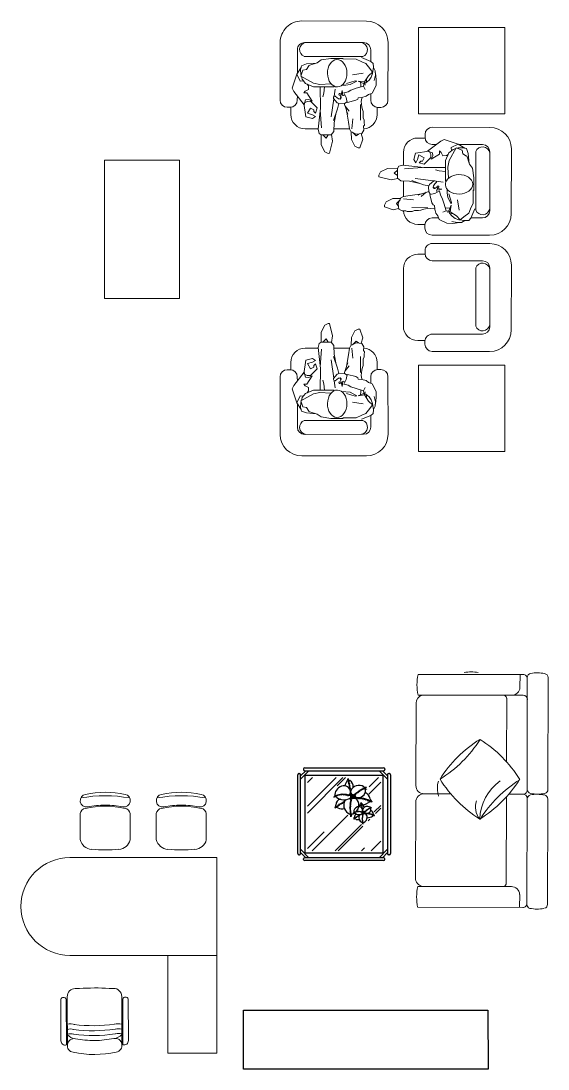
# Model space of a CAD drawing. Header units: millimetres. Extents: x 6919 to 14039, y 2520 to 4279.
# Drawn here: x 11989.2 to 12144.5, y 3672.5 to 3981.3 of the extents above; entities that cross this region are included whole.
import ezdxf

# ---------------------------------------------------------------- set-up
doc = ezdxf.new("R2010")
doc.units = ezdxf.units.MM
doc.linetypes.add('0', pattern=[0])
for name, color, linetype, lineweight in [('ARREDI attrezzature - furniture', 175, 'Continuous', 9), ('Furniture', 252, 'Continuous', 0), ('PERSONE - people', 251, 'Continuous', 5)]:
    doc.layers.add(name, color=color, linetype=linetype, lineweight=lineweight)
doc.layers.add('SectionCutEdges', color=7, linetype='Continuous')

# ---------------------------------------------------------------- blocks, each defined once
blk = doc.blocks.new('Common_area_single sofa')
at = {"layer": 'ARREDI attrezzature - furniture'}
for p, q in [((-0.1495, 0.3752), (-0.5495, 0.3758)), ((-0.5996, 0.3008), (-0.6496, 0.3009)), ((-0.5996, 0.3058), (-0.5995, 0.3258)), ((-0.5208, 0.2557), (-0.5496, 0.2558)), ((-0.1996, 0.2553), (-0.3641, 0.2555)), ((0.0003, 0.225), (-0.0003, -0.225)), ((-0.7497, 0.2011), (-0.7498, 0.1112)), ((-0.2475, -0.199), (-0.2469, 0.2071)), ((-0.1497, 0.2052), (-0.1503, -0.2048)), ((-0.75, 0.0017), (-0.7502, -0.1068)), ((-0.5055, -0.2543), (-0.5504, -0.2542)), ((-0.2004, -0.2547), (-0.2813, -0.2546)), ((-0.6004, -0.2992), (-0.6504, -0.2991)), ((-0.6004, -0.3042), (-0.6005, -0.3242)), ((-0.1505, -0.3748), (-0.5505, -0.3742))]:
    blk.add_line(p, q, dxfattribs=at)
for centre, radius, start, end in [((-0.5495, 0.3258), 0.05, 89.91969, 179.91969), ((-0.1497, 0.2252), 0.15, 359.91969, 89.91969), ((-0.6497, 0.2009), 0.1, 89.91969, 179.91969), ((-0.5496, 0.3058), 0.05, 179.91969, 269.91969), ((-0.1996, 0.1893), 0.0505, 8.98658, 159.47186), ((-0.1997, 0.2053), 0.05, 359.91969, 89.91969), ((-0.6503, -0.1991), 0.1, 183.76035, 269.91969), ((-0.2001, -0.1815), 0.0505, 200.36753, 350.8528), ((-0.2003, -0.2047), 0.05, 269.91969, 359.91969), ((-0.5504, -0.3042), 0.05, 89.91969, 179.91969), ((-0.1503, -0.2248), 0.15, 269.91969, 359.91969), ((-0.5505, -0.3242), 0.05, 179.91969, 269.91969)]:
    blk.add_arc(centre, radius, start, end, dxfattribs=at)
at = {"layer": 'PERSONE - people'}
for p, q in [((-0.4052, 0.2219, 0.0008), (-0.4335, 0.1988, 0.0008)), ((-0.4322, 0.1443, 0.0008), (-0.3831, 0.232, 0.0008)), ((-0.3854, 0.2278, 0.0008), (-0.4052, 0.2219, 0.0008)), ((-0.3831, 0.232, 0.0008), (-0.341, 0.217, 0.0008)), ((-0.3703, 0.2323, 0.0008), (-0.3777, 0.2301, 0.0008)), ((-0.3382, 0.233, 0.0008), (-0.3703, 0.2323, 0.0008)), ((-0.3238, 0.2298, 0.0008), (-0.3702, 0.2594, 0.0008)), ((-0.3124, 0.2272, 0.0008), (-0.3382, 0.233, 0.0008)), ((-0.2988, 0.1923, 0.0008), (-0.3124, 0.2272, 0.0008)), ((-0.4335, 0.1988, 0.0008), (-0.4579, 0.1437, 0.0008)), ((-0.341, 0.217, 0.0008), (-0.3372, 0.1914, 0.0008)), ((-0.3372, 0.1914, 0.0008), (-0.3117, 0.176, 0.0008)), ((-0.2922, 0.1239, 0.0008), (-0.2988, 0.1923, 0.0008)), ((-0.7907, 0.0891, 0.0008), (-0.7916, 0.0216, 0.0008)), ((-0.7907, 0.0891, 0.0008), (-0.7815, 0.1046, 0.0008)), ((-0.7529, 0.1116, 0.0008), (-0.7815, 0.1046, 0.0008)), ((-0.6068, 0.0953, 0.0008), (-0.7529, 0.1116, 0.0008)), ((-0.6186, 0.0966, 0.0008), (-0.7433, 0.087, 0.0008)), ((-0.4568, 0.0965, 0.0008), (-0.6068, 0.0953, 0.0008)), ((-0.4579, 0.1437, 0.0008), (-0.4564, 0.0829, 0.0008)), ((-0.4564, 0.0829, 0.0008), (-0.4576, -0.0004, 0.0008)), ((-0.4408, 0.0993, 0.0008), (-0.4322, 0.1443, 0.0008)), ((-0.4358, 0.0225, 0.0008), (-0.4408, 0.0993, 0.0008)), ((-0.7916, 0.0216, 0.0008), (-0.7678, 0.0026, 0.0008)), ((-0.7678, 0.0026, 0.0008), (-0.766, 0.0023, 0.0008)), ((-0.766, 0.0023, 0.0008), (-0.7076, 0.0001, 0.0008)), ((-0.7076, 0.0001, 0.0008), (-0.6367, -0.0143, 0.0008)), ((-0.61, -0.0238, 0.0008), (-0.6921, 0.0053, 0.0008)), ((-0.5406, 0.0029, 0.0008), (-0.667, 0.0202, 0.0008)), ((-0.5682, -0.022, 0.0008), (-0.539, 0.0043, 0.0008)), ((-0.539, 0.0043, 0.0008), (-0.5305, 0.0045, 0.0008)), ((-0.5305, 0.0045, 0.0008), (-0.5217, 0, 0.0008)), ((-0.4733, -0.0062, 0.0008), (-0.5227, 0.0005, 0.0008)), ((-0.61, -0.0238, 0.0008), (-0.5723, -0.0315, 0.0008)), ((-0.5756, -0.0392, 0.0008), (-0.5682, -0.022, 0.0008)), ((-0.5727, -0.0725, 0.0008), (-0.5756, -0.0392, 0.0008)), ((-0.5617, -0.0905, 0.0008), (-0.5727, -0.0725, 0.0008)), ((-0.541, -0.0313, 0.0008), (-0.5433, -0.042, 0.0008)), ((-0.5391, -0.0469, 0.0008), (-0.5433, -0.042, 0.0008)), ((-0.543, -0.0403, 0.0008), (-0.527, -0.047, 0.0008)), ((-0.5321, -0.0176, 0.0008), (-0.541, -0.0313, 0.0008)), ((-0.535, -0.0499, 0.0008), (-0.5391, -0.0469, 0.0008)), ((-0.5305, -0.0492, 0.0008), (-0.535, -0.0499, 0.0008)), ((-0.5231, -0.0074, 0.0008), (-0.5321, -0.0176, 0.0008)), ((-0.4981, -0.0666, 0.0008), (-0.5308, -0.0839, 0.0008)), ((-0.5181, -0.0409, 0.0008), (-0.5305, -0.0492, 0.0008)), ((-0.521, -0.0067, 0.0008), (-0.5231, -0.0074, 0.0008)), ((-0.521, -0.0067, 0.0008), (-0.5217, 0, 0.0008)), ((-0.5183, -0.0613, 0.0008), (-0.5189, -0.0662, 0.0008)), ((-0.5189, -0.0662, 0.0008), (-0.515, -0.0755, 0.0008)), ((-0.5136, -0.0505, 0.0008), (-0.5183, -0.0613, 0.0008)), ((-0.5181, -0.0409, 0.0008), (-0.513, -0.0334, 0.0008)), ((-0.482, -0.0555, 0.0008), (-0.5179, -0.0605, 0.0008)), ((-0.5073, -0.044, 0.0008), (-0.5136, -0.0505, 0.0008)), ((-0.513, -0.0334, 0.0008), (-0.5052, -0.034, 0.0008)), ((-0.5128, -0.0496, 0.0008), (-0.482, -0.0555, 0.0008)), ((-0.5041, -0.0402, 0.0008), (-0.5073, -0.044, 0.0008)), ((-0.5052, -0.034, 0.0008), (-0.5042, -0.0355, 0.0008)), ((-0.5042, -0.0355, 0.0008), (-0.5041, -0.0402, 0.0008)), ((-0.4916, -0.097, 0.0008), (-0.4981, -0.0666, 0.0008)), ((-0.4469, -0.0515, 0.0008), (-0.4462, -0.0803, 0.0008)), ((-0.264, -0.0599, 0.0008), (-0.265, -0.1529, 0.0008)), ((-0.7758, -0.1194, 0.0008), (-0.7697, -0.1201, 0.0008)), ((-0.7502, -0.1221, 0.0008), (-0.679, -0.1294, 0.0008)), ((-0.6234, -0.0864, 0.0008), (-0.6478, -0.096, 0.0008)), ((-0.6267, -0.1046, 0.0008), (-0.591, -0.0758, 0.0008)), ((-0.5555, -0.0886, 0.0008), (-0.5668, -0.0921, 0.0008)), ((-0.5668, -0.0921, 0.0008), (-0.5512, -0.1504, 0.0008)), ((-0.5308, -0.0839, 0.0008), (-0.5555, -0.0886, 0.0008)), ((-0.4804, -0.1166, 0.0008), (-0.4916, -0.097, 0.0008)), ((-0.4679, -0.1527, 0.0008), (-0.4804, -0.1166, 0.0008)), ((-0.4462, -0.0803, 0.0008), (-0.4422, -0.1122, 0.0008)), ((-0.4422, -0.1122, 0.0008), (-0.417, -0.1568, 0.0008)), ((-0.4157, -0.1468, 0.0008), (-0.4332, -0.0864, 0.0008)), ((-0.3624, -0.2014, 0.0008), (-0.3737, -0.128, 0.0008)), ((-0.5811, -0.1832, 0.0008), (-0.6902, -0.1826, 0.0008)), ((-0.5961, -0.1923, 0.0008), (-0.5603, -0.1878, 0.0008)), ((-0.5603, -0.1878, 0.0008), (-0.5358, -0.1921, 0.0008)), ((-0.5512, -0.1504, 0.0008), (-0.5439, -0.1643, 0.0008)), ((-0.5439, -0.1643, 0.0008), (-0.5347, -0.1671, 0.0008)), ((-0.5358, -0.1921, 0.0008), (-0.5323, -0.192, 0.0008)), ((-0.5347, -0.1671, 0.0008), (-0.5322, -0.1931, 0.0008)), ((-0.5322, -0.1931, 0.0008), (-0.5234, -0.222, 0.0008)), ((-0.476, -0.2149, 0.0008), (-0.4529, -0.2047, 0.0008)), ((-0.4535, -0.2045, 0.0008), (-0.4679, -0.1527, 0.0008)), ((-0.4588, -0.1852, 0.0008), (-0.4446, -0.186, 0.0008)), ((-0.4529, -0.2047, 0.0008), (-0.4324, -0.2081, 0.0008)), ((-0.4448, -0.2152, 0.0008), (-0.4245, -0.2118, 0.0008)), ((-0.4446, -0.186, 0.0008), (-0.4261, -0.1836, 0.0008)), ((-0.4182, -0.1666, 0.0008), (-0.4336, -0.2049, 0.0008)), ((-0.4336, -0.2049, 0.0008), (-0.43, -0.2209, 0.0008)), ((-0.4324, -0.2081, 0.0008), (-0.4234, -0.2079, 0.0008)), ((-0.4261, -0.1836, 0.0008), (-0.4213, -0.1816, 0.0008)), ((-0.4245, -0.2118, 0.0008), (-0.4217, -0.2125, 0.0008)), ((-0.4238, -0.2111, 0.0008), (-0.4182, -0.1666, 0.0008)), ((-0.3815, -0.2389, 0.0008), (-0.4238, -0.2111, 0.0008)), ((-0.417, -0.1568, 0.0008), (-0.4157, -0.1468, 0.0008)), ((-0.2833, -0.1917, 0.0008), (-0.2954, -0.2209, 0.0008)), ((-0.265, -0.1529, 0.0008), (-0.2833, -0.1917, 0.0008)), ((-0.2818, -0.2558, 0.0008), (-0.2545, -0.1911, 0.0008)), ((-0.5234, -0.222, 0.0008), (-0.51, -0.2397, 0.0008)), ((-0.51, -0.2397, 0.0008), (-0.5023, -0.2647, 0.0008)), ((-0.5023, -0.2647, 0.0008), (-0.4485, -0.2915, 0.0008)), ((-0.43, -0.2209, 0.0008), (-0.4102, -0.2428, 0.0008)), ((-0.4254, -0.2259, 0.0008), (-0.4037, -0.2243, 0.0008)), ((-0.4126, -0.2781, 0.0008), (-0.3772, -0.2869, 0.0008)), ((-0.4102, -0.2428, 0.0008), (-0.3907, -0.2584, 0.0008)), ((-0.4073, -0.2926, 0.0008), (-0.3594, -0.2864, 0.0008)), ((-0.3907, -0.2584, 0.0008), (-0.3649, -0.2673, 0.0008)), ((-0.3552, -0.2671, 0.0008), (-0.3815, -0.2389, 0.0008)), ((-0.3772, -0.2869, 0.0008), (-0.3452, -0.2861, 0.0008)), ((-0.3649, -0.2673, 0.0008), (-0.3199, -0.2727, 0.0008)), ((-0.3301, -0.2473, 0.0008), (-0.3552, -0.2671, 0.0008)), ((-0.3452, -0.2861, 0.0008), (-0.3226, -0.2724, 0.0008)), ((-0.2954, -0.2209, 0.0008), (-0.3301, -0.2473, 0.0008)), ((-0.3199, -0.2727, 0.0008), (-0.2942, -0.2721, 0.0008)), ((-0.2942, -0.2721, 0.0008), (-0.2818, -0.2558, 0.0008)), ((-0.4485, -0.2915, 0.0008), (-0.4073, -0.2926, 0.0008))]:
    blk.add_line(p, q, dxfattribs=at)
at = {"layer": 'PERSONE - people', "linetype": '0', "elevation": 0.0008}
for points in [[(-0.4166, 0.2126), (-0.4172, 0.2358), (-0.3702, 0.2594), (-0.466, 0.291), (-0.4895, 0.2792), (-0.5829, 0.2093), (-0.547, 0.1988), (-0.5464, 0.1763), (-0.5578, 0.1534), (-0.4992, 0.1887), (-0.4998, 0.2112), (-0.4876, 0.2002), (-0.4752, 0.178), (-0.4515, 0.1785), (-0.4387, 0.187)], [(-0.7887, 0.0194), (-0.8359, 0.0108), (-0.9195, 0.0314), (-0.9198, 0.0426), (-0.9084, 0.0655), (-0.8615, 0.0891), (-0.7897, 0.0908)], [(-0.7909, 0.0787), (-0.8132, 0.0564), (-0.7913, 0.0416)], [(-0.783, -0.1889), (-0.8206, -0.1988), (-0.8805, -0.1776), (-0.8808, -0.1664), (-0.8694, -0.1435), (-0.8225, -0.1198), (-0.7692, -0.1186)], [(-0.7728, -0.128), (-0.798, -0.1531), (-0.7854, -0.1702)]]:
    blk.add_lwpolyline(points, dxfattribs=at)
blk.add_lwpolyline([(-0.5586, 0.1873), (-0.571, 0.2095), (-0.6657, 0.196), (-0.6765, 0.1506), (-0.6641, 0.1284), (-0.6528, 0.1512), (-0.6417, 0.1853), (-0.6055, 0.1636), (-0.6169, 0.1408), (-0.6288, 0.1405), (-0.6404, 0.1289), (-0.6045, 0.1185), (-0.5581, 0.1647)], close=True, dxfattribs=at)
at = {"layer": 'PERSONE - people', "elevation": 0.0008}
for points in [[(-0.2607, -0.0631), (-0.2596, 0.0234), (-0.2708, 0.0905), (-0.2907, 0.1189), (-0.3081, 0.1761), (-0.3117, 0.176)], [(-0.4567, 0.0674), (-0.501, 0.0722), (-0.5269, 0.0795)], [(-0.573, -0.0697), (-0.6208, -0.086), (-0.702, -0.0992), (-0.7499, -0.1066), (-0.7681, -0.1153)], [(-0.7825, -0.1929), (-0.7872, -0.1556), (-0.7841, -0.1491), (-0.7719, -0.1264), (-0.7681, -0.1153)], [(-0.7825, -0.1929), (-0.7588, -0.206)], [(-0.7588, -0.206), (-0.732, -0.2048), (-0.7233, -0.2101), (-0.7062, -0.2097), (-0.6891, -0.2093), (-0.6735, -0.2023), (-0.6448, -0.2016), (-0.6296, -0.2012), (-0.6084, -0.194), (-0.5961, -0.1923)]]:
    blk.add_lwpolyline(points, dxfattribs=at)
at = {"layer": 'PERSONE - people'}
blk.add_ellipse((-0.3633, -0.0213, 0.0008), major_axis=(0.095, 0.0022), ratio=0.712524, start_param=3.141593, end_param=9.424778, dxfattribs=at)
blk = doc.blocks.new('Office_desk_set')
for p, q in [((-1255.2, 242.7), (-1255.2, 403.8)), ((-795.2, 242), (-795.2, 403.8)), ((-555.2, 242.7), (-555.2, 403.8)), ((-95.2, 242), (-95.2, 403.8)), ((-1255.2, 165), (-1255.2, 242.7)), ((-795.2, 163.2), (-795.2, 242)), ((-555.2, 165), (-555.2, 242.7)), ((-95.2, 163.2), (-95.2, 242)), ((-1350, 0), (0, 0)), ((0, 0), (0, -900)), ((0, -900), (-1350, -900)), ((-450, -1800), (-450, -900)), ((-450, -900), (0, -900)), ((0, -900), (0, -1800)), ((-1301.3, -1205.9), (-1294, -1205.9)), ((-1261.1, -1205.7), (-1294, -1205.9)), ((-988.8, -1204.3), (-948.3, -1204)), ((-1434.3, -1302.9), (-1432.2, -1686)), ((-1384.1, -1302.7), (-1381.9, -1723.6)), ((-1374.9, -1302.7), (-1375, -1280.4)), ((-1374.9, -1302.4), (-1374.4, -1369.9)), ((-873.6, -1301.1), (-873.8, -1277.7)), ((-873.6, -1301.1), (-873.4, -1368.6)), ((-864.4, -1301.3), (-862.1, -1722.2)), ((-814.3, -1301), (-812.2, -1684)), ((-1374.5, -1370.7), (-1372.7, -1717.8)), ((-873.2, -1369.4), (-871.4, -1716.5)), ((0, -1800), (-450, -1800))]:
    blk.add_line(p, q)
at = {"linetype": 'Continuous'}
for centre, radius, start, end in [((-1197.1, 523.5), 58.3, 99.89884, 279.75221), ((-1025, -282.4), 882.4, 78.08993, 101.91007), ((-852.9, 523.5), 58.3, 260.24779, 80.10116), ((-497.1, 523.5), 58.3, 99.89884, 279.75221), ((-325, -282.4), 882.4, 78.08993, 101.91007), ((-152.9, 523.5), 58.3, 260.24779, 80.10116), ((-1005.6, -479.7), 963, 91.15667, 100.87136), ((-1044.4, -479.7), 963, 79.12864, 88.84333), ((-305.6, -479.7), 963, 91.15667, 100.87136), ((-344.4, -479.7), 963, 79.12864, 88.84333), ((-1141.7, 191.7), 116.7, 193.25658, 265.9234), ((-908.3, 191.7), 116.7, 274.0766, 345.83344), ((-441.7, 191.7), 116.7, 193.25658, 265.9234), ((-208.3, 191.7), 116.7, 274.0766, 345.83344), ((-1025, 1828.6), 1757.7, 265.9234, 274.0766), ((-325, 1828.6), 1757.7, 265.9234, 274.0766), ((-1114.7, -3115.4), 1915.2, 86.23171, 94.38491), ((-1294.7, -1564.7), 102.3, 220.03541, 267.48481), ((-951.4, -1562.9), 102.3, 273.1318, 320.99474), ((-1309.6, -1729.7), 63.6, 80.5561, 260.40947), ((-1106.9, -635.4), 1049.3, 259.43695, 269.15164), ((-1149.2, -635.6), 1049.3, 271.46498, 281.17967), ((-934.7, -1727.6), 63.6, 280.20715, 100.06052), ((-1126.9, -850.6), 961.4, 258.39824, 282.21838)]:
    blk.add_arc(centre, radius, start, end, dxfattribs=at)
for centre, radius, start, end in [((-1025, -681.7), 1249.9, 79.62106, 100.37894), ((-325, -681.7), 1249.9, 79.62106, 100.37894), ((-1197.8, 395.3), 58, 100.03066, 171.65171), ((-1025.2, -350), 822.9, 77.1708, 102.8292), ((-852.6, 395.3), 58, 8.34829, 79.96934), ((-497.8, 395.3), 58, 100.03066, 171.65171), ((-325.2, -350), 822.9, 77.1708, 102.8292), ((-152.6, 395.3), 58, 8.34829, 79.96934), ((-1350, -450), 450, 90, 270), ((-1300.9, -1280), 74.1, 90.30831, 180.30831), ((-947.9, -1278.1), 74.1, 0.30831, 90.30831), ((-1409.2, -1314.2), 27.5, 24.59583, 155.82905), ((-848.5, -1312.5), 27.5, 204.33548, 206.57112), ((-839.2, -1312.5), 27.5, 24.78757, 156.02079), ((-1344.8, -1689.6), 158.4, 74.75313, 100.48591), ((-1132.4, -227.9), 1319.7, 262.27729, 278.33933), ((-903.7, -1687.2), 158.4, 78.60011, 104.43323), ((-1344.8, -1689.6), 112.1, 74.75313, 104.43323), ((-1344.6, -1733), 112.1, 74.75313, 104.43323), ((-1132.4, -227.9), 1366, 262.27729, 278.33933), ((-1132.2, -271.3), 1366, 262.27729, 278.33933), ((-903.7, -1687.2), 112.1, 73.64291, 104.43323), ((-903.4, -1730.6), 112.1, 73.64291, 104.43323), ((-1394.2, -1687.5), 38.1, 177.65236, 288.83313), ((-850.2, -1686), 38.1, 251.78349, 2.96426)]:
    blk.add_arc(centre, radius, start, end)
blk = doc.blocks.new('Single_sofa')
at = {"layer": 'Furniture', "color": 251, "true_color": 0x636466}
for p, q in [((-0.93, 7.28), (-0.83, 38.24)), ((5.26, 38.23), (5.22, 10.64)), ((30.15, 38.81), (7.32, 38.85)), ((59.26, 38.73), (35.03, 38.76)), ((61.65, 38.14), (61.6, 7.14)), ((67.74, 7.17), (67.74, 38.14)), ((32.58, 36.33), (32.57, 28.51)), ((31.76, 12.11), (6.3, 12.15)), ((32.49, 7.19), (32.5, 11.36)), ((42.11, 12.08), (60.73, 12.02)), ((2.95, 8.2), (-0.93, 8.21)), ((63.87, 8.11), (67.74, 8.1)), ((31.04, 6.01), (-0.02, 6.06)), ((66.84, 5.95), (33.7, 5.96)), ((0, 0), (31.02, -0.1)), ((66.82, -0.15), (33.89, -0.14))]:
    blk.add_line(p, q, dxfattribs=at)
for centre, radius, start, end in [((2.18, 23.46), 15.09, 78.2006, 101.4842), ((7.71, 36.44), 2.44, 99.3693, 179.8144), ((30.14, 36.37), 2.44, 359.8144, 89.8144), ((35.02, 36.32), 2.44, 89.9117, 179.8144), ((59.25, 36.28), 2.44, 11.8199, 89.8144), ((64.69, 23.36), 15.09, 78.3393, 101.6229), ((56.2, 0.44), 36.69, 121.7113, 147.8371), ((34.14, 25.22), 7.22, 72.8898, 107.9578), ((68.12, 50.94), 36.69, 211.7113, 237.8371), ((17.39, 0.6), 36.69, 31.7113, 57.8371), ((57.39, 22.51), 11.11, 349.1345, 10.4846), ((5.52, -11.18), 36.69, 31.7113, 57.8371), ((28.69, 15.49), 5.72, 71.0825, 128.3079), ((24.57, 5.43), 14.55, 35.8919, 87.7362), ((56.35, 39.26), 36.69, 211.7113, 237.8371), ((17.54, 39.41), 36.69, 301.7113, 327.8371), ((6.26, 13.24), 1.09, 198.5, 272.3908), ((60.58, 13.11), 1.09, 267.4326, 341.3235), ((2.78, 10.64), 2.44, 273.9519, 359.9117), ((64.05, 10.55), 2.44, 179.9117, 265.8716), ((0.29, 7.28), 1.22, 179.8144, 269.9117), ((31.27, 7.23), 1.22, 269.8144, 359.8144), ((33.71, 7.18), 1.22, 179.8144, 269.9117), ((60.38, 7.14), 1.22, 269.8144, 359.8144), ((66.52, 7.17), 1.22, 269.9117, 0.0091), ((9.72, 3.04), 11.11, 168.8124, 190.1625), ((-0.02, 4.84), 1.22, 89.9117, 162.8016), ((31.04, 4.79), 1.22, 10.4846, 89.8144), ((21.32, 2.99), 11.11, 349.1442, 10.4846), ((42.24, 2.92), 9.77, 167.6933, 192.4499), ((33.89, 4.74), 1.22, 89.9117, 167.6933), ((66.84, 4.73), 1.22, 10.4846, 89.8144), ((57.11, 2.93), 11.11, 349.1345, 10.4846), ((0, 1.22), 1.22, 197.8695, 269.8144), ((31.03, 1.13), 1.22, 269.8144, 349.1442), ((33.89, 1.08), 1.22, 192.4499, 269.9117), ((66.82, 1.07), 1.22, 269.9117, 349.1345)]:
    blk.add_arc(centre, radius, start, end, dxfattribs=at)
blk = doc.blocks.new('Cupboard')
at = {"layer": 'SectionCutEdges', "color": 251, "true_color": 0x636466}
blk.add_lwpolyline([(-72.04, 17.38), (-0.04, 17.38), (0, 0), (-72.04, 0)], close=True, dxfattribs=at)

msp = doc.modelspace()

# ---------------------------------------------------------------- hatches: boundary and pattern name
at = {"true_color": 0x636466}
h = msp.add_hatch(dxfattribs=at)
h.set_pattern_fill('AR-RROOF', color=251, scale=10.255502, angle=45, style=0)
h.set_pattern_definition([(45, (9669.763, 7277.977), (8.702082, 23.205552), [153.83253, -20.511, 51.2775, -10.2555]), (45, (9675.782, 7291.248), (-16.896542, 2.393073), [30.7665, -3.38432, 61.53301, -7.69163]), (45, (9667.2245, 7287.767), (32.850359, 42.567684), [82.04402, -14.3577, 41.02201, -10.2555])])
h.paths.add_polyline_path([(12073.66, 3736.81), (12073.66, 3758.35), (12095.2, 3758.35), (12095.2, 3736.81)])
h.paths.add_polyline_path([(12089.19, 3756.48), (12088.08, 3756.07), (12087.46, 3755.79), (12087.25, 3756.48), (12086.77, 3757.1), (12086.22, 3757.58), (12086.08, 3758), (12085.94, 3758.21), (12085.59, 3758.27), (12085.11, 3757.17), (12084.63, 3756.55), (12084.63, 3756), (12083.52, 3756), (12082.28, 3755.17), (12081.24, 3753.3), (12081.24, 3752.34), (12081.24, 3751.65), (12082.07, 3751.92), (12082.62, 3751.85), (12082.21, 3751.58), (12081.66, 3750.68), (12081.72, 3749.78), (12081.66, 3748.82), (12082.07, 3748.88), (12083.45, 3748.75), (12084.63, 3748.75), (12085.39, 3747.36), (12086.22, 3746.54), (12086.63, 3746.19), (12086.91, 3746.74), (12086.98, 3745.85), (12088.22, 3745.43), (12088.77, 3745.5), (12089.33, 3744.74), (12089.95, 3744.05), (12090.43, 3744.53), (12091.54, 3745.36), (12091.47, 3745.98), (12092.37, 3746.19), (12093.96, 3746.54), (12093.96, 3747.43), (12093.33, 3748.19), (12092.71, 3748.75), (12092.78, 3749.44), (12092.44, 3749.64), (12092.44, 3750.47), (12092.92, 3750.54), (12092.92, 3751.37), (12092.5, 3752.06), (12091.95, 3753.44), (12091.05, 3753.65), (12091.05, 3754.89), (12092.16, 3755.58), (12091.26, 3755.86), (12090.02, 3756.34)], flags=16)

# ---------------------------------------------------------------- linework, layer by layer
at = {"color": 251, "true_color": 0x636466}
for p, q in [((12070.76, 3735.98), (12070.76, 3759.18)), ((12071.1, 3759.53), (12071.27, 3759.53)), ((12074.08, 3760.4), (12071.61, 3757.93)), ((12073.12, 3760.4), (12071.61, 3758.9)), ((12071.61, 3735.98), (12071.61, 3759.18)), ((12072.49, 3760.91), (12072.49, 3760.74)), ((12072.83, 3761.25), (12096.04, 3761.25)), ((12072.83, 3760.4), (12096.04, 3760.4)), ((12072.98, 3736.13), (12072.98, 3759.03)), ((12072.98, 3759.03), (12095.88, 3759.03)), ((12094.78, 3760.4), (12097.25, 3757.93)), ((12095.75, 3760.4), (12097.25, 3758.9)), ((12095.88, 3759.03), (12095.88, 3736.13)), ((12096.38, 3760.91), (12096.38, 3760.74)), ((12097.25, 3759.18), (12097.25, 3735.98)), ((12097.76, 3759.53), (12097.59, 3759.53)), ((12098.11, 3759.18), (12098.11, 3735.98)), ((12085.59, 3757.55), (12085.81, 3757.48)), ((12085.81, 3757.48), (12085.63, 3757.44)), ((12085.63, 3757.44), (12085.99, 3757.31)), ((12085.95, 3756.88), (12085.63, 3756.74)), ((12085.63, 3756.74), (12086.1, 3756.57)), ((12085.99, 3757.31), (12085.67, 3757.24)), ((12085.67, 3757.24), (12085.95, 3757.08)), ((12085.95, 3757.08), (12085.74, 3757.04)), ((12085.74, 3757.04), (12085.95, 3756.88)), ((12086.1, 3756.57), (12085.81, 3756.51)), ((12085.81, 3756.51), (12086.03, 3756.31)), ((12086.03, 3756.31), (12085.85, 3756.17)), ((12085.85, 3756.17), (12086.21, 3756.11)), ((12086.13, 3755.84), (12085.92, 3755.67)), ((12085.92, 3755.67), (12086.21, 3755.57)), ((12086.21, 3756.11), (12085.95, 3755.97)), ((12085.95, 3755.97), (12086.13, 3755.84)), ((12086.21, 3755.57), (12085.95, 3755.47)), ((12085.95, 3755.47), (12086.17, 3755.3)), ((12090.49, 3755.13), (12090.56, 3755.44)), ((12081.82, 3752.96), (12082, 3752.82)), ((12081.89, 3752.76), (12081.82, 3752.96)), ((12082, 3753.09), (12082.21, 3752.92)), ((12082, 3752.82), (12082, 3753.09)), ((12082.21, 3753.16), (12082.36, 3753.06)), ((12082.21, 3752.92), (12082.21, 3753.16)), ((12082.36, 3753.26), (12082.57, 3753.02)), ((12082.36, 3753.06), (12082.36, 3753.26)), ((12082.57, 3753.02), (12082.64, 3753.36)), ((12082.64, 3753.36), (12082.86, 3753.16)), ((12082.86, 3753.16), (12082.93, 3753.39)), ((12082.93, 3753.39), (12083.11, 3753.16)), ((12083.11, 3753.16), (12083.18, 3753.43)), ((12083.18, 3753.43), (12083.29, 3753.29)), ((12083.29, 3753.29), (12083.44, 3753.43)), ((12083.44, 3753.43), (12083.47, 3753.19)), ((12083.47, 3753.19), (12083.72, 3753.53)), ((12083.72, 3753.53), (12083.83, 3753.26)), ((12083.83, 3753.26), (12083.94, 3753.49)), ((12083.94, 3753.49), (12084.05, 3753.29)), ((12084.05, 3753.29), (12084.23, 3753.49)), ((12084.23, 3753.49), (12084.3, 3753.22)), ((12084.3, 3753.22), (12084.48, 3753.49)), ((12084.48, 3753.49), (12084.62, 3753.26)), ((12084.62, 3753.26), (12084.73, 3753.49)), ((12084.73, 3753.49), (12084.87, 3753.19)), ((12084.87, 3753.19), (12085.02, 3753.49)), ((12085.02, 3753.49), (12085.05, 3753.19)), ((12085.05, 3753.19), (12085.31, 3753.39)), ((12085.31, 3753.39), (12085.31, 3753.09)), ((12085.31, 3753.09), (12085.49, 3753.29)), ((12085.49, 3753.29), (12085.49, 3753.09)), ((12085.49, 3753.09), (12085.67, 3753.26)), ((12086.17, 3755.3), (12086.06, 3755.27)), ((12086.06, 3755.27), (12086.31, 3755.1)), ((12086.31, 3755.1), (12086.1, 3755)), ((12086.52, 3752.33), (12086.19, 3752.08)), ((12086.26, 3752.33), (12086.48, 3752.48)), ((12086.48, 3752.48), (12086.71, 3752.72)), ((12087.5, 3753.53), (12087.86, 3753.39)), ((12087.68, 3753.33), (12087.5, 3753.53)), ((12087.57, 3752.29), (12087.72, 3752.49)), ((12087.72, 3752.49), (12087.75, 3752.25)), ((12087.75, 3753.73), (12088.04, 3753.53)), ((12087.86, 3753.39), (12087.75, 3753.73)), ((12087.75, 3752.25), (12087.86, 3752.39)), ((12087.86, 3752.39), (12087.97, 3752.15)), ((12087.97, 3753.83), (12088.18, 3753.63)), ((12088.04, 3753.53), (12087.97, 3753.83)), ((12087.97, 3752.15), (12088.18, 3752.42)), ((12088.18, 3753.96), (12088.36, 3753.76)), ((12088.18, 3753.63), (12088.18, 3753.96)), ((12088.18, 3752.42), (12088.26, 3752.22)), ((12088.26, 3752.22), (12088.44, 3752.35)), ((12088.36, 3754.1), (12088.62, 3753.96)), ((12088.36, 3753.76), (12088.36, 3754.1)), ((12088.44, 3752.35), (12088.65, 3752.15)), ((12088.58, 3754.23), (12088.8, 3754.13)), ((12088.62, 3753.96), (12088.58, 3754.23)), ((12088.65, 3752.15), (12088.87, 3752.42)), ((12088.76, 3754.43), (12089.08, 3754.16)), ((12088.8, 3754.13), (12088.76, 3754.43)), ((12088.87, 3752.42), (12088.94, 3752.12)), ((12088.94, 3752.12), (12089.16, 3752.39)), ((12089.01, 3754.6), (12089.19, 3754.43)), ((12089.08, 3754.16), (12089.01, 3754.6)), ((12089.16, 3752.39), (12089.3, 3752.15)), ((12089.19, 3754.73), (12089.37, 3754.6)), ((12089.19, 3754.43), (12089.19, 3754.73)), ((12089.3, 3752.15), (12089.44, 3752.32)), ((12089.37, 3754.6), (12089.41, 3754.83)), ((12089.41, 3754.83), (12089.62, 3754.66)), ((12089.44, 3752.12), (12089.7, 3752.35)), ((12089.44, 3752.32), (12089.44, 3752.12)), ((12089.62, 3754.97), (12089.8, 3754.8)), ((12089.62, 3754.66), (12089.62, 3754.97)), ((12089.7, 3752.35), (12089.73, 3752.05)), ((12089.8, 3754.8), (12089.84, 3755.07)), ((12089.84, 3755.07), (12090.02, 3754.97)), ((12090.02, 3754.97), (12090.06, 3755.33)), ((12090.06, 3755.33), (12090.27, 3754.97)), ((12090.27, 3754.97), (12090.34, 3755.27)), ((12090.34, 3755.27), (12090.49, 3755.13)), ((12082.14, 3749.51), (12081.92, 3749.57)), ((12082.03, 3749.74), (12082.14, 3749.51)), ((12082.5, 3749.71), (12082.03, 3749.74)), ((12082.5, 3750.04), (12082.5, 3749.71)), ((12082.72, 3749.94), (12082.5, 3750.04)), ((12082.61, 3750.21), (12082.72, 3749.94)), ((12083, 3750.11), (12082.61, 3750.21)), ((12082.9, 3750.51), (12083, 3750.11)), ((12083.29, 3750.44), (12082.9, 3750.51)), ((12083.29, 3750.71), (12083.29, 3750.44)), ((12083.44, 3750.58), (12083.29, 3750.71)), ((12083.65, 3750.81), (12083.44, 3750.58)), ((12083.87, 3750.65), (12083.65, 3750.81)), ((12083.87, 3750.98), (12083.87, 3750.65)), ((12084.08, 3750.85), (12083.87, 3750.98)), ((12084.08, 3751.15), (12084.08, 3750.85)), ((12084.26, 3751.01), (12084.08, 3751.15)), ((12084.26, 3751.32), (12084.26, 3751.01)), ((12084.44, 3751.15), (12084.26, 3751.32)), ((12084.3, 3751.35), (12084.44, 3751.15)), ((12086.39, 3749.84), (12085.99, 3749.64)), ((12085.99, 3749.64), (12086.35, 3749.41)), ((12086.35, 3749.41), (12086.03, 3749.27)), ((12086.03, 3749.27), (12086.35, 3749.11)), ((12086.39, 3750.48), (12086.1, 3750.34)), ((12086.1, 3750.34), (12086.35, 3750.21)), ((12086.35, 3750.21), (12086.1, 3749.98)), ((12086.1, 3749.98), (12086.39, 3749.84)), ((12086.53, 3751.18), (12086.13, 3751.01)), ((12086.13, 3751.01), (12086.42, 3750.85)), ((12086.42, 3750.85), (12086.13, 3750.65)), ((12086.13, 3750.65), (12086.39, 3750.48)), ((12086.57, 3751.58), (12086.21, 3751.42)), ((12086.21, 3751.42), (12086.53, 3751.18)), ((12086.28, 3751.72), (12086.57, 3751.58)), ((12089.44, 3750.68), (12089.56, 3750.64)), ((12089.56, 3750.64), (12089.46, 3750.62)), ((12089.46, 3750.62), (12089.66, 3750.55)), ((12089.64, 3750.3), (12089.46, 3750.23)), ((12089.46, 3750.23), (12089.72, 3750.14)), ((12089.66, 3750.55), (12089.48, 3750.51)), ((12089.48, 3750.51), (12089.64, 3750.42)), ((12089.64, 3750.42), (12089.52, 3750.4)), ((12089.52, 3750.4), (12089.64, 3750.3)), ((12089.72, 3750.14), (12089.56, 3750.1)), ((12089.56, 3750.1), (12089.68, 3749.99)), ((12089.68, 3749.99), (12089.58, 3749.91)), ((12089.58, 3749.91), (12089.78, 3749.87)), ((12089.74, 3749.72), (12089.62, 3749.63)), ((12089.62, 3749.63), (12089.78, 3749.57)), ((12089.78, 3749.87), (12089.64, 3749.8)), ((12089.64, 3749.8), (12089.74, 3749.72)), ((12089.78, 3749.57), (12089.64, 3749.52)), ((12089.64, 3749.52), (12089.76, 3749.42)), ((12089.76, 3749.42), (12089.7, 3749.4)), ((12089.7, 3749.4), (12089.84, 3749.31)), ((12089.84, 3749.31), (12089.72, 3749.25)), ((12089.73, 3752.05), (12089.98, 3752.29)), ((12089.98, 3752.29), (12090.06, 3751.99)), ((12090.06, 3751.99), (12090.24, 3752.19)), ((12090.24, 3752.19), (12090.27, 3751.95)), ((12090.27, 3751.95), (12090.63, 3752.15)), ((12090.63, 3752.15), (12090.63, 3751.85)), ((12090.63, 3751.85), (12090.92, 3752.02)), ((12090.92, 3752.02), (12090.88, 3751.78)), ((12090.88, 3751.78), (12091.21, 3751.99)), ((12091.21, 3751.99), (12091.21, 3751.68)), ((12091.21, 3751.68), (12091.42, 3751.82)), ((12091.42, 3751.82), (12091.35, 3751.52)), ((12091.35, 3751.52), (12091.68, 3751.68)), ((12091.68, 3751.68), (12091.68, 3751.38)), ((12091.68, 3751.38), (12091.96, 3751.62)), ((12091.69, 3749.24), (12091.79, 3749.14)), ((12091.69, 3749.07), (12091.69, 3749.24)), ((12091.79, 3749.14), (12091.81, 3749.29)), ((12091.81, 3749.29), (12091.92, 3749.24)), ((12091.92, 3749.24), (12091.94, 3749.44)), ((12091.94, 3749.44), (12092.06, 3749.24)), ((12091.96, 3751.62), (12092, 3751.35)), ((12092, 3751.35), (12092.21, 3751.45)), ((12092.06, 3749.24), (12092.1, 3749.4)), ((12092.1, 3749.4), (12092.18, 3749.33)), ((12092.18, 3749.33), (12092.22, 3749.5)), ((12092.21, 3751.45), (12092.21, 3751.25)), ((12086.35, 3749.11), (12086.1, 3748.94)), ((12086.1, 3748.94), (12086.35, 3748.84)), ((12086.35, 3748.84), (12086.1, 3748.6)), ((12086.1, 3748.6), (12086.39, 3748.47)), ((12086.39, 3748.47), (12086.13, 3748.27)), ((12086.13, 3748.27), (12086.39, 3748.13)), ((12086.39, 3748.13), (12086.17, 3747.9)), ((12086.17, 3747.9), (12086.46, 3747.8)), ((12086.46, 3747.8), (12086.28, 3747.63)), ((12087.32, 3748.11), (12087.42, 3748.03)), ((12087.36, 3748), (12087.32, 3748.11)), ((12087.5, 3746.18), (12087.38, 3746.22)), ((12087.42, 3748.18), (12087.54, 3748.09)), ((12087.42, 3748.03), (12087.42, 3748.18)), ((12087.44, 3746.31), (12087.5, 3746.18)), ((12087.7, 3746.29), (12087.44, 3746.31)), ((12087.54, 3748.22), (12087.62, 3748.17)), ((12087.62, 3748.28), (12087.74, 3748.15)), ((12087.62, 3748.17), (12087.62, 3748.28)), ((12087.7, 3746.48), (12087.7, 3746.29)), ((12087.83, 3746.42), (12087.7, 3746.48)), ((12087.74, 3748.15), (12087.78, 3748.33)), ((12087.76, 3746.57), (12087.83, 3746.42)), ((12087.99, 3746.52), (12087.76, 3746.57)), ((12087.78, 3748.33), (12087.91, 3748.22)), ((12087.91, 3748.22), (12087.95, 3748.35)), ((12087.93, 3746.74), (12087.99, 3746.52)), ((12088.15, 3746.7), (12087.93, 3746.74)), ((12087.95, 3748.35), (12088.05, 3748.22)), ((12088.05, 3748.22), (12088.09, 3748.37)), ((12088.09, 3748.37), (12088.15, 3748.3)), ((12088.15, 3748.3), (12088.23, 3748.37)), ((12088.15, 3746.85), (12088.15, 3746.7)), ((12088.23, 3746.78), (12088.15, 3746.85)), ((12088.23, 3748.37), (12088.25, 3748.24)), ((12088.35, 3746.91), (12088.23, 3746.78)), ((12088.25, 3748.24), (12088.39, 3748.43)), ((12088.47, 3746.82), (12088.35, 3746.91)), ((12088.39, 3748.43), (12088.45, 3748.28)), ((12088.45, 3748.28), (12088.51, 3748.41)), ((12088.59, 3747.1), (12088.47, 3746.82)), ((12088.59, 3746.93), (12088.47, 3747)), ((12088.51, 3748.41), (12088.57, 3748.3)), ((12088.57, 3748.3), (12088.67, 3748.41)), ((12088.69, 3747.02), (12088.59, 3747.1)), ((12088.67, 3748.41), (12088.71, 3748.26)), ((12088.69, 3747.19), (12088.69, 3747.02)), ((12088.79, 3747.1), (12088.69, 3747.19)), ((12088.71, 3748.26), (12088.81, 3748.41)), ((12088.71, 3747.21), (12088.79, 3747.1)), ((12088.81, 3748.41), (12088.89, 3748.28)), ((12088.89, 3748.28), (12088.95, 3748.41)), ((12088.95, 3748.41), (12089.03, 3748.24)), ((12089.03, 3748.24), (12089.11, 3748.41)), ((12089.11, 3748.41), (12089.13, 3748.24)), ((12089.13, 3748.24), (12089.28, 3748.35)), ((12089.28, 3748.35), (12089.28, 3748.18)), ((12089.28, 3748.18), (12089.38, 3748.3)), ((12089.38, 3748.3), (12089.38, 3748.18)), ((12089.38, 3748.18), (12089.48, 3748.28)), ((12089.88, 3746.37), (12089.66, 3746.25)), ((12089.66, 3746.25), (12089.86, 3746.12)), ((12089.88, 3746.72), (12089.72, 3746.65)), ((12089.72, 3746.65), (12089.86, 3746.57)), ((12089.86, 3746.57), (12089.72, 3746.44)), ((12089.72, 3746.44), (12089.88, 3746.37)), ((12089.96, 3747.12), (12089.74, 3747.02)), ((12089.74, 3747.02), (12089.9, 3746.93)), ((12089.9, 3746.93), (12089.74, 3746.82)), ((12089.74, 3746.82), (12089.88, 3746.72)), ((12089.95, 3747.76), (12089.77, 3747.62)), ((12089.98, 3747.34), (12089.78, 3747.25)), ((12089.78, 3747.25), (12089.96, 3747.12)), ((12089.81, 3747.76), (12089.94, 3747.84)), ((12089.82, 3747.42), (12089.98, 3747.34)), ((12089.94, 3747.84), (12090.06, 3747.98)), ((12090.51, 3748.43), (12090.71, 3748.35)), ((12090.61, 3748.32), (12090.51, 3748.43)), ((12090.55, 3747.73), (12090.63, 3747.85)), ((12090.63, 3747.85), (12090.65, 3747.72)), ((12090.65, 3748.54), (12090.81, 3748.43)), ((12090.71, 3748.35), (12090.65, 3748.54)), ((12090.65, 3747.72), (12090.71, 3747.79)), ((12090.71, 3747.79), (12090.77, 3747.66)), ((12090.77, 3748.6), (12090.89, 3748.48)), ((12090.81, 3748.43), (12090.77, 3748.6)), ((12090.77, 3747.66), (12090.89, 3747.81)), ((12090.89, 3748.67), (12090.99, 3748.56)), ((12090.89, 3747.81), (12090.93, 3747.7)), ((12090.93, 3747.7), (12091.03, 3747.77)), ((12090.99, 3748.75), (12091.13, 3748.67)), ((12090.99, 3748.56), (12090.99, 3748.75)), ((12091.03, 3747.77), (12091.15, 3747.66)), ((12091.11, 3748.82), (12091.23, 3748.77)), ((12091.13, 3748.67), (12091.11, 3748.82)), ((12091.15, 3747.66), (12091.27, 3747.81)), ((12091.21, 3748.93), (12091.39, 3748.78)), ((12091.23, 3748.77), (12091.21, 3748.93)), ((12091.27, 3747.81), (12091.31, 3747.64)), ((12091.31, 3747.64), (12091.43, 3747.79)), ((12091.35, 3749.03), (12091.45, 3748.93)), ((12091.39, 3748.78), (12091.35, 3749.03)), ((12091.43, 3747.79), (12091.51, 3747.66)), ((12091.45, 3749.1), (12091.55, 3749.03)), ((12091.45, 3748.93), (12091.45, 3749.1)), ((12091.51, 3747.66), (12091.59, 3747.75)), ((12091.55, 3749.03), (12091.57, 3749.16)), ((12091.57, 3749.16), (12091.69, 3749.07)), ((12091.59, 3747.64), (12091.73, 3747.77)), ((12091.59, 3747.75), (12091.59, 3747.64)), ((12091.73, 3747.77), (12091.75, 3747.6)), ((12091.75, 3747.6), (12091.9, 3747.73)), ((12091.9, 3747.73), (12091.94, 3747.57)), ((12091.94, 3747.57), (12092.04, 3747.68)), ((12092.04, 3747.68), (12092.06, 3747.55)), ((12092.06, 3747.55), (12092.26, 3747.66)), ((12092.26, 3747.66), (12092.26, 3747.49)), ((12092.26, 3747.49), (12092.42, 3747.58)), ((12092.42, 3747.58), (12092.4, 3747.45)), ((12092.4, 3747.45), (12092.58, 3747.57)), ((12092.58, 3747.57), (12092.58, 3747.4)), ((12092.58, 3747.4), (12092.7, 3747.47)), ((12092.7, 3747.47), (12092.66, 3747.3)), ((12092.66, 3747.3), (12092.84, 3747.4)), ((12092.84, 3747.4), (12092.84, 3747.23)), ((12092.84, 3747.23), (12093, 3747.36)), ((12093, 3747.36), (12093.02, 3747.21)), ((12093.02, 3747.21), (12093.14, 3747.27)), ((12093.14, 3747.27), (12093.14, 3747.15)), ((12089.86, 3746.12), (12089.68, 3746.05)), ((12089.68, 3746.05), (12089.86, 3745.95)), ((12089.86, 3745.95), (12089.72, 3745.86)), ((12089.72, 3745.86), (12089.86, 3745.8)), ((12089.86, 3745.8), (12089.72, 3745.67)), ((12089.72, 3745.67), (12089.88, 3745.6)), ((12089.88, 3745.6), (12089.74, 3745.48)), ((12089.74, 3745.48), (12089.88, 3745.41)), ((12089.88, 3745.41), (12089.76, 3745.28)), ((12089.76, 3745.28), (12089.92, 3745.22)), ((12089.92, 3745.22), (12089.82, 3745.13)), ((12074.08, 3734.76), (12071.61, 3737.23)), ((12094.78, 3734.76), (12097.25, 3737.23)), ((12071.1, 3735.63), (12071.27, 3735.63)), ((12073.12, 3734.76), (12071.61, 3736.26)), ((12072.49, 3734.25), (12072.49, 3734.42)), ((12096.04, 3734.76), (12072.83, 3734.76)), ((12096.04, 3733.91), (12072.83, 3733.91)), ((12095.88, 3736.13), (12072.98, 3736.13)), ((12095.75, 3734.76), (12097.25, 3736.26)), ((12096.38, 3734.25), (12096.38, 3734.42)), ((12097.76, 3735.63), (12097.59, 3735.63))]:
    msp.add_line(p, q, dxfattribs=at)
for centre, start, end in [((12071.1, 3759.18), 90, 180), ((12071.27, 3759.18), 0, 90), ((12072.83, 3760.91), 90, 180), ((12072.83, 3760.74), 180, 270), ((12096.04, 3760.91), 0, 90), ((12096.04, 3760.74), 270, 0), ((12097.59, 3759.18), 90, 180), ((12097.76, 3759.18), 0, 90), ((12071.1, 3735.98), 180, 270), ((12071.27, 3735.98), 270, 0), ((12072.83, 3734.42), 90, 180), ((12072.83, 3734.25), 180, 270), ((12096.04, 3734.42), 0, 90), ((12096.04, 3734.25), 270, 0), ((12097.59, 3735.98), 180, 270), ((12097.76, 3735.98), 270, 0)]:
    msp.add_arc(centre, 0.342, start, end, dxfattribs=at)
for centre, major_axis, ratio, start_param, end_param in [((12084.76, 3753.11), (-3.09, 0), 0.931359, -1.210835, 0.057502), ((12084.37, 3754.09), (1.97, 0), 0.931359, 0.080445, 1.930758), ((12088.12, 3755.48), (-3.47, 0), 0.931359, -0.64386, -0.12835), ((12084.33, 3758.13), (-1.28, 0), 0.931359, 2.497732, 3.141566), ((12066.06, 3753.4), (20.2, 0), 0.931359, 0.079161, 0.254194), ((12086.53, 3758.21), (-0.928, 0), 0.931359, 0.095049, 1.048204), ((12085, 3755.73), (2.15, 0), 0.931359, -0.117085, 1.048204), ((12088.78, 3753.75), (-2.5, 0), 0.931359, 4.069383, 5.990613), ((12096.75, 3744.38), (-13.3, 0), 0.931359, -1.118727, -0.806659), ((12090.71, 3756.15), (-0.715, 0), 0.931359, 0.92779, 1.908697), ((12094.04, 3753.21), (-3.97, 0), 0.931359, -0.676061, -0.565041), ((12084.15, 3749.14), (4.62, 0), 0.931359, 1.233746, 2.201938), ((12081.33, 3752.93), (0.351, 0), 0.931359, -1.29861, 0.057502), ((12081.79, 3752.05), (0.712, 0), 0.931359, 0.790943, 2.116581), ((12084.38, 3754.94), (3.33, 0), 0.931359, 4.035858, 5.283821), ((12084.99, 3754.13), (-1.35, 0), 0.931359, 2.014039, 3.222037), ((12085.93, 3752.7), (0.476, 0), 0.931359, -0.999365, 2.417245), ((12087.12, 3756.46), (3.67, 0), 0.931359, 4.383389, 4.574189), ((12088.73, 3754.48), (-2.6, 0), 0.931359, 0.310142, 0.617664), ((12087.28, 3754.17), (-0.935, 0), 0.931359, -0.292573, 1.81957), ((12086.44, 3752.63), (-0.301, 0), 0.931359, 3.236326, 5.013036), ((12088.7, 3751.26), (2.46, 0), 0.931359, 2.489227, 2.831661), ((12088.4, 3754.33), (-2.08, 0), 0.931359, 0.258874, 0.700688), ((12087.52, 3751.98), (0.902, 0), 0.931359, 2.266453, 3.127398), ((12086.88, 3753.71), (0.681, 0), 0.931359, 4.605943, 5.560187), ((63564.1, -82600.35), (106049.65, 4.19), 0.931356, 2.077581, 2.077587), ((12087.48, 3753.07), (-0.581, 0), 0.931359, 0.386029, 1.424245), ((12089.02, 3755.35), (-3.59, 0), 0.931359, 0.950586, 1.088264), ((12089.15, 3752.51), (-1.76, 0), 0.931359, -0.405798, 0.1426), ((12088.36, 3745.26), (7.67, 0), 0.931359, 0.968732, 1.684797), ((12088.47, 3753.31), (0.95, 0), 0.931359, 3.118446, 4.736174), ((12088.43, 3754.6), (-2.34, 0), 0.931359, 1.594581, 3.412072), ((12089.44, 3751.65), (2.73, 0), 0.931359, 0.168838, 1.107636), ((12093.43, 3737.14), (-17.59, 0), 0.931359, -1.036863, -0.843243), ((12080.44, 3750.17), (-1.55, 0), 0.931359, 2.554351, 3.213873), ((12082.21, 3748.9), (0.7, 0), 0.931359, 1.064334, 2.325811), ((12083.73, 3750.4), (1.74, 0), 0.931359, 1.746607, 3.213873), ((12083.79, 3751.55), (-2.55, 0), 0.931359, 1.064334, 1.872975), ((12087.41, 3750.22), (-3.08, 0), 0.931359, -0.376714, 1.142644), ((12085.62, 3751.2), (-1.08, 0), 0.931359, -0.718865, -0.080308), ((12085.62, 3751.2), (-1.08, 0), 0.931359, 3.848767, 4.459185), ((12099.87, 3749.52), (-13.65, 0), 0.931359, -0.185903, 0.185903), ((12087.34, 3751.14), (-1.18, 0), 0.931359, 3.850701, 5.574077), ((12085.65, 3750.24), (-3.11, 0), 0.931359, 2.040895, 3.730687), ((12088.97, 3748.2), (1.73, 0), 0.931359, 1.930758, 3.199095), ((12087.68, 3751.28), (-1.11, 0), 0.931359, -1.320146, -1.172986), ((12088.75, 3748.74), (-1.1, 0), 0.931359, 3.222037, 5.07235), ((12088.67, 3754.88), (-5.1, 0), 0.931359, 1.587494, 2.189866), ((12090.85, 3749.52), (1.94, 0), 0.931359, 2.497732, 3.013243), ((12088.73, 3751.01), (-0.716, 0), 0.931359, 2.497732, 3.141566), ((12078.5, 3748.36), (-11.31, 0), 0.931359, 3.220754, 3.395787), ((12089.96, 3751.05), (0.52, 0), 0.931359, 3.236642, 4.189797), ((12089.1, 3749.66), (-1.2, 0), 0.931359, 3.024508, 4.189797), ((12091.22, 3748.56), (-1.4, 0), 0.931359, 4.069383, 5.990613), ((12095.69, 3743.31), (7.45, 0), 0.931359, 2.022865, 2.334934), ((12091.03, 3749.03), (1.31, 0), 0.931359, -1.547012, 0.270479), ((12092.3, 3750.13), (1.16, 0), 0.931359, 1.216661, 2.189866), ((12092.3, 3749.9), (-0.4, 0), 0.931359, 0.92779, 1.908697), ((12093.79, 3752.34), (-1.68, 0), 0.931359, 0.168838, 0.870004), ((12094.17, 3748.25), (2.22, 0), 0.931359, 2.465532, 2.576551), ((12085.4, 3746.92), (-1.04, 0), 0.931359, 3.066124, 3.935023), ((12087.22, 3746.94), (-0.784, 0), 0.931359, -1.361808, 0.131882), ((12088.63, 3745.97), (2.59, 0), 0.931359, 1.233746, 2.201938), ((12087.05, 3748.09), (-0.196, 0), 0.931359, 1.842983, 3.199095), ((12087.31, 3747.6), (0.399, 0), 0.931359, 0.790943, 2.116581), ((12093.82, 3739.25), (9.85, 0), 0.931359, 2.10473, 2.29835), ((12086.55, 3746.55), (-0.869, 0), 0.931359, 2.554351, 3.213873), ((12087.54, 3745.84), (0.392, 0), 0.931359, 1.064334, 2.325811), ((12088.39, 3746.68), (-0.976, 0), 0.931359, -1.394986, 0.07228), ((12088.76, 3749.22), (1.87, 0), 0.931359, 4.035858, 5.283821), ((12088.43, 3747.32), (-1.43, 0), 0.931359, 1.064334, 1.872975), ((12090.46, 3746.58), (1.73, 0), 0.931359, 2.764878, 4.284237), ((12089.45, 3747.13), (0.604, 0), 0.931359, 2.422728, 3.061285), ((12089.1, 3748.77), (0.757, 0), 0.931359, -1.127553, 0.080445), ((12089.62, 3747.97), (0.267, 0), 0.931359, -0.999365, 2.417245), ((12089.45, 3747.13), (-0.604, 0), 0.931359, 3.848767, 4.459185), ((12090.29, 3750.07), (2.05, 0), 0.931359, 4.383389, 4.574189), ((12097.43, 3746.19), (-7.65, 0), 0.931359, -0.185903, 0.185903), ((12091.19, 3748.96), (-1.46, 0), 0.931359, 0.310142, 0.617664), ((12090.38, 3748.79), (-0.524, 0), 0.931359, -0.292573, 1.81957), ((12089.91, 3747.93), (-0.168, 0), 0.931359, 3.236326, 5.013036), ((12091.18, 3747.16), (1.38, 0), 0.931359, 2.489227, 2.831661), ((12091.01, 3748.88), (-1.17, 0), 0.931359, 0.258874, 0.700688), ((12090.41, 3747.09), (-0.661, 0), 0.931359, 3.850701, 5.574077), ((12090.51, 3747.56), (-0.505, 0), 0.931359, -0.875139, -0.014195), ((12090.16, 3748.53), (-0.381, 0), 0.931359, 1.46435, 2.418595), ((40917.4, -44609.74), (-59387.45, 0.42), 0.93136, -1.063965, -1.063959), ((12090.49, 3748.17), (-0.325, 0), 0.931359, 0.386029, 1.424245), ((12091.36, 3749.45), (-2.01, 0), 0.931359, 0.950586, 1.088264), ((12089.47, 3746.59), (-1.74, 0), 0.931359, 2.040895, 3.730687), ((12090.6, 3747.17), (0.621, 0), 0.931359, 1.821447, 1.968607), ((12091.43, 3747.86), (-0.988, 0), 0.931359, -0.405798, 0.1426), ((12090.99, 3743.8), (4.3, 0), 0.931359, 0.968732, 1.684797), ((12091.04, 3748.31), (-0.532, 0), 0.931359, -0.023147, 1.594581), ((12091.16, 3749.19), (-2.86, 0), 0.931359, 1.587494, 2.189866), ((12091.59, 3747.38), (-1.53, 0), 0.931359, 3.310431, 4.249228), ((12093.19, 3746.53), (-0.649, 0), 0.931359, 4.358254, 5.331458), ((12094.03, 3747.77), (0.942, 0), 0.931359, 3.310431, 4.011597), ((12089.33, 3744.73), (0.582, 0), 0.931359, -0.075469, 0.79343), ((12090.35, 3744.74), (0.439, 0), 0.931359, 1.779785, 3.273475)]:
    msp.add_ellipse(centre, major_axis=major_axis, ratio=ratio, start_param=start_param, end_param=end_param, dxfattribs=at)
at = {"layer": 'Furniture'}
for p, q in [((12106.37, 3953.98), (12106.37, 3979.42)), ((12106.37, 3979.42), (12131.8, 3979.42)), ((12131.8, 3979.42), (12131.8, 3953.98)), ((12131.8, 3953.98), (12106.37, 3953.98)), ((12108.27, 3912.78, 0), (12108.27, 3913.62, 0)), ((12127.35, 3915.72, 0), (12110.39, 3915.74, 0)), ((12108.27, 3912.56, 0), (12106.15, 3912.57, 0)), ((12125.22, 3910.63, 0), (12110.38, 3910.65, 0)), ((12101.9, 3908.33, 0), (12101.88, 3891.38, 0)), ((12123.19, 3891.37, 0), (12123.22, 3908.59, 0)), ((12127.34, 3908.51, 0), (12127.31, 3891.13, 0)), ((12133.7, 3909.35, 0), (12133.67, 3890.27, 0)), ((12125.19, 3889.01, 0), (12110.35, 3889.03, 0)), ((12108.23, 3887.13, 0), (12106.11, 3887.13, 0)), ((12108.23, 3886.92, 0), (12108.23, 3886.07, 0)), ((12127.3, 3883.92, 0), (12110.35, 3883.95, 0)), ((12106.37, 3879.89), (12106.37, 3854.45)), ((12131.8, 3879.89), (12106.37, 3879.89)), ((12131.8, 3854.45), (12131.8, 3879.89)), ((12106.37, 3854.45), (12131.8, 3854.45))]:
    msp.add_line(p, q, dxfattribs=at)
at = {"layer": 'Furniture', "elevation": 0}
msp.add_lwpolyline([(12013.89, 3940.33), (12035.91, 3940.33), (12035.91, 3899.58), (12013.89, 3899.58)], close=True, dxfattribs=at)
at = {"layer": 'Furniture'}
for centre, radius, start, end in [((12110.39, 3913.62, 0), 2.12, 89.9197, 179.9197), ((12127.34, 3909.36, 0), 6.36, 359.9197, 89.9197), ((12106.14, 3908.33, 0), 4.24, 89.9197, 179.9197), ((12110.39, 3912.77, 0), 2.12, 179.9197, 269.9197), ((12125.22, 3907.84, 0), 2.14, 8.9866, 159.4719), ((12125.22, 3908.51, 0), 2.12, 359.9197, 89.9197), ((12106.12, 3891.37, 0), 4.24, 179.9197, 269.9197), ((12125.2, 3892.12, 0), 2.14, 200.3675, 350.8528), ((12110.35, 3886.91, 0), 2.12, 89.9197, 179.9197), ((12125.19, 3891.13, 0), 2.12, 269.9197, 359.9197), ((12127.31, 3890.28, 0), 6.36, 269.9197, 359.9197), ((12110.35, 3886.07, 0), 2.12, 179.9197, 269.9197)]:
    msp.add_arc(centre, radius, start, end, dxfattribs=at)

# ---------------------------------------------------------------- block references
at = {"rotation": 90.00200637556757}
msp.add_blockref('Single_sofa', (12144.34, 3721.01), dxfattribs=at)
msp.add_blockref('Cupboard', (12126.85, 3672.48))
at = {"layer": 'Furniture', "yscale": 42.39181730663723, "zscale": 42.39181730663723, "rotation": 90}
for p, xscale in [((12081.49, 3981.3, 0), 42.39181730663723), ((12081.49, 3853.14, 0), -42.39181730663723)]:
    msp.add_blockref('Common_area_single sofa', p, dxfattribs=dict(at, xscale=xscale))
at = {"layer": 'Furniture', "xscale": 42.39181730663723, "yscale": 42.39181730663723, "zscale": 42.39181730663723}
msp.add_blockref('Common_area_single sofa', (12133.68, 3934.06, 0), dxfattribs=at)
at = {"layer": 'Furniture', "color": 251, "true_color": 0x636466, "xscale": 0.03202534400064723, "yscale": 0.03202534400064723, "zscale": 0.03202534400064723}
msp.add_blockref('Office_desk_set', (12046.89, 3734.81), dxfattribs=at)

doc.saveas('drawing.dxf')
